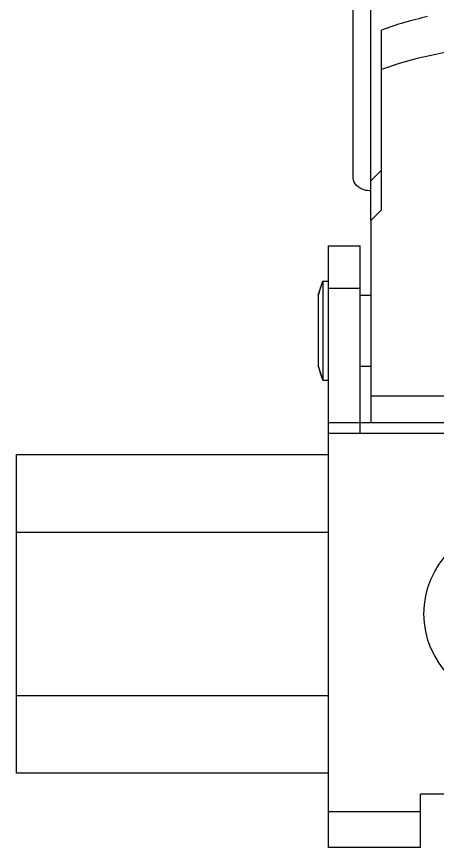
# Model space of a CAD drawing. Extents: x 1060579 to 1383165, y 581819 to 1037910.
# Drawn here: x 1266694 to 1266964, y 860077 to 860612 of the extents above; entities that cross this region are included whole.
import ezdxf

# ---------------------------------------------------------------- set-up
doc = ezdxf.new("R2010")
doc.units = 0
doc.header["$LTSCALE"] = 1000
doc.header["$MEASUREMENT"] = 0
doc.layers.add('02___PRT_ALL_AXES', color=7, linetype='Continuous')

msp = doc.modelspace()

# ---------------------------------------------------------------- linework, layer by layer
at = {"color": 7, "linetype": 'Continuous'}
for p, q in [((1266910.13, 860507.82), (1266910.13, 862027.57)), ((1266921.51, 860506.11), (1266921.51, 861978.15)), ((1266921.51, 860480.67), (1266921.51, 860350.64)), ((1266894.19, 860077.45), (1266894.19, 860464.48)), ((1266894.19, 860464.48), (1266914.68, 860464.48)), ((1266914.68, 860343.82), (1266914.68, 860464.48)), ((1266890.55, 860441.71), (1266894.19, 860441.71)), ((1266894.19, 860437.16), (1266914.68, 860437.16)), ((1266914.68, 860432.61), (1266921.51, 860432.61)), ((1266890.55, 860377.97), (1266894.19, 860377.97)), ((1266921.51, 860367.98), (1266980.7, 860367.98)), ((1266894.19, 860350.65), (1267130.96, 860350.65)), ((1266894.19, 860343.82), (1267130.96, 860343.82)), ((1266693.84, 860125.26), (1266693.84, 860330.16)), ((1266693.84, 860330.16), (1266894.19, 860330.16)), ((1266894.19, 860125.26), (1266693.84, 860125.26)), ((1266953.38, 860077.45), (1266953.38, 860111.6)), ((1267071.77, 860111.6), (1266953.38, 860111.6)), ((1266953.38, 860100.21), (1266894.19, 860100.21)), ((1266953.38, 860077.45), (1266894.19, 860077.45))]:
    msp.add_line(p, q, dxfattribs=at)
at = {"color": 0}
for p, q in [((1266693.84, 860280.16), (1266894.19, 860280.16)), ((1266693.84, 860175.15), (1266894.19, 860175.15))]:
    msp.add_line(p, q, dxfattribs=at)
at = {"color": 7, "linetype": 'Continuous'}
msp.add_open_spline([(1266921.51, 860499.77), (1266920.04, 860499.77), (1266915.31, 860500.23), (1266910.13, 860504.4), (1266910.13, 860507.82)], degree=3, knots=[0, 0, 0, 0, 0.300361, 1, 1, 1, 1], dxfattribs=at)
at = {"layer": '02___PRT_ALL_AXES', "color": 7, "linetype": 'Continuous'}
for p, q in [((1266928.34, 860487.57), (1266928.34, 860603.16)), ((1266928.34, 860513), (1266921.51, 860506.11)), ((1266921.51, 860480.67), (1266921.51, 860506.11)), ((1266928.34, 860487.57), (1266921.51, 860480.67)), ((1266887.68, 860432.61), (1266890.55, 860441.71)), ((1266890.55, 860441.71), (1266890.55, 860377.97)), ((1266890.55, 860441.71), (1266894.19, 860441.71)), ((1266887.68, 860432.61), (1266887.68, 860387.07)), ((1266914.68, 860432.61), (1266921.51, 860432.61)), ((1266887.68, 860387.07), (1266890.55, 860377.97)), ((1266914.68, 860387.07), (1266921.51, 860387.07)), ((1266890.55, 860377.97), (1266894.19, 860377.97))]:
    msp.add_line(p, q, dxfattribs=at)
msp.add_circle((1267012.57, 860227.71), 56.92, dxfattribs=at)
for centre, radius, start, end in [((1267007.55, 860387.61), 229.64, 102.4606, 110.1778), ((1266975.85, 860409.84), 91.07, 159.5127, 165.5225), ((1266975.85, 860409.84), 91.07, 194.4775, 200.4873)]:
    msp.add_arc(centre, radius, start, end, dxfattribs=at)
msp.add_open_spline([(1267096.81, 860577.72), (1267083.58, 860582.6), (1267028.55, 860597.09), (1266968.39, 860592.49), (1266928.34, 860577.72)], degree=3, knots=[0, 0, 0, 0, 0.248287, 1, 1, 1, 1], dxfattribs=at)

doc.saveas('drawing.dxf')
